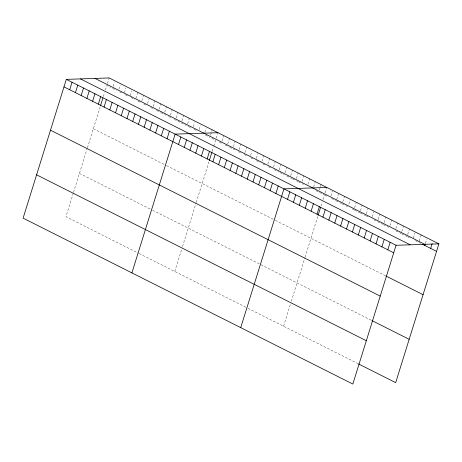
<?xml version="1.0" encoding="UTF-8"?>
<svg xmlns="http://www.w3.org/2000/svg" width="462" height="462" viewBox="0 0 462 462"><rect width="100%" height="100%" fill="white"/><g stroke="black" fill="none" stroke-linecap="round" stroke-linejoin="round"><path stroke-width="0.35" stroke-dasharray="2.31 1.73" d="M73.308 193.093L65.945 216.718L138.49 253.216M73.51 192.435L87.231 148.383M87.439 147.707L100.087 107.115M103.355 96.616L104.579 92.677M105.4 90.05L106.832 85.458L110.649 87.376M107.467 83.408L109.165 77.951M113.196 86.29L114.472 82.201M118.919 89.172L120.195 85.083M124.434 92.735L125.924 87.965M130.163 95.617L131.653 90.841M135.892 98.498L137.803 92.36M141.828 100.699L143.532 95.241M147.557 103.58L149.255 98.123M153.286 106.462L154.984 101.005M159.009 109.344L160.712 103.886M164.738 112.226L166.435 106.768M170.466 115.107L172.164 109.65M176.189 117.989L177.893 112.532M181.918 120.871L183.616 115.413M187.647 123.752L189.345 118.295M193.37 126.634L194.646 122.54M199.099 129.516L200.375 125.421M204.828 132.398L206.098 128.303M210.551 135.279L212.254 129.822M174.757 271.465L181.502 249.809M182.525 246.529L196.044 203.13M196.252 202.454L208.899 161.867M212.168 151.363L213.392 147.424M213.802 146.113L215.644 140.205L211.186 137.965M216.28 138.161L217.977 132.704M222.008 141.043L223.706 135.585M227.731 143.925L229.435 138.467M233.46 146.806L235.158 141.349M239.189 149.688L240.887 144.231M244.912 152.57L246.616 147.112M250.641 155.451L251.917 151.357M256.37 158.333L257.854 153.557M262.093 161.215L263.796 155.758M267.821 164.097L269.519 158.639M273.55 166.978L275.248 161.515M279.273 169.854L280.977 164.397M285.002 172.736L286.7 167.279M290.731 175.618L292.429 170.16M296.454 178.499L298.157 173.042M302.183 181.381L303.881 175.924M307.911 184.263L309.609 178.806M313.634 187.145L315.124 182.369M319.363 190.026L320.212 187.301M320.426 186.619L321.067 184.569M283.57 326.218L290.315 304.562M291.337 301.276L304.856 257.883M305.064 257.207L317.706 216.614M320.98 206.116L322.205 202.177M323.025 199.549L324.451 194.958L314.911 190.153M325.092 192.908L326.79 187.451M330.994 195.876L332.478 191.101M336.683 199.532L338.594 193.387M342.792 201.819L344.49 196.356M348.908 204.1L350.392 199.33M354.591 207.756L356.294 202.298M360.493 210.724L362.196 205.267M366.395 213.692L368.093 208.235M372.297 216.661L373.781 211.885M378.193 219.629L379.897 214.172M384.095 222.597L385.793 217.14M389.997 225.566L391.695 220.108M395.899 228.534L397.597 223.077M401.796 231.502L403.499 226.045M407.698 234.477L409.396 229.013M413.386 238.126L415.084 232.669M419.288 241.095L421.2 234.956M425.398 243.382L426.674 239.287M112.555 88.34L116.378 90.257M119.554 91.863L122.736 93.463M125.283 94.745L128.465 96.344M131.012 97.626L134.829 99.544M138.011 101.143L141.193 102.749M143.74 104.025L146.916 105.631M150.739 107.548L152.645 108.512M156.462 110.43L160.279 112.353M160.92 112.67L166.008 115.234M168.555 116.516L171.737 118.116M174.284 119.398L180.642 122.597M181.283 122.915L186.371 125.479M188.282 126.438L191.464 128.038M194.005 129.32L197.187 130.919M205.463 135.083L209.915 137.324M219.462 142.129L222.644 143.728M225.185 145.01L229.008 146.928M229.643 147.251L234.731 149.809M238.548 151.732L240.459 152.691M244.277 154.614L247.459 156.214M250.641 157.813L253.188 159.095M256.37 160.695L260.187 162.618M262.728 163.9L265.91 165.5M268.457 166.782L271.639 168.382M274.185 169.664L278.638 171.904M279.908 172.545L284.367 174.786M286.908 176.068L290.09 177.668M290.731 177.986L292.001 178.627M292.637 178.95L295.819 180.55M296.454 180.867L297.73 181.508M298.365 181.832L301.547 183.431M302.183 183.749L303.453 184.39M325.046 195.253L326.813 196.142M331.537 198.521L335.666 200.595M336.255 200.895L341.562 203.569M342.157 203.863L347.464 206.537M352.188 208.911L353.956 209.8M354.545 210.1L359.858 212.768M360.447 213.069L365.76 215.737M366.349 216.037L368.116 216.926M374.018 219.895L376.969 221.379M377.558 221.673L382.871 224.347M383.46 224.648L388.767 227.316M395.847 230.879L401.16 233.553M401.749 233.847L407.062 236.521M407.651 236.815L409.419 237.711M415.321 240.679L418.272 242.163M418.861 242.458L420.634 243.347M93.341 128.771L165.881 165.275M166.516 165.592L274.694 220.022M275.329 220.345L385.308 275.681M79.441 173.4L151.981 209.904M152.616 210.222L371.408 320.31M139.126 253.54L247.297 307.969M247.938 308.287L357.917 363.623"/><path stroke-width="0.69" d="M438.9 243.861L109.165 77.951L66.32 79.372L23.1 218.139L352.835 384.049L396.055 245.282L438.9 243.861L395.68 382.628L358.506 363.923M69.71 89.761L72.049 82.253M75.439 92.643L77.772 85.135M81.162 95.524L83.501 88.017M86.891 98.406L89.23 90.898M92.619 101.288L94.953 93.78M98.342 104.169L100.681 96.662M100.491 105.804L102.945 97.927M104.071 107.051L106.41 99.544M109.8 109.933L112.133 102.425M115.523 112.815L117.862 105.307M121.252 115.696L123.591 108.189M126.981 118.578L129.32 111.071M132.704 121.454L135.043 113.952M138.433 124.336L140.771 116.834M144.161 127.217L146.5 119.716M149.89 130.099L152.223 122.597M155.613 132.981L157.952 125.479M161.342 135.863L163.681 128.361M167.071 138.744L169.404 131.243M131.913 272.886L175.133 134.124L217.977 132.704M178.523 144.508L180.861 137.006M184.251 147.39L186.584 139.888M189.974 150.271L192.313 142.77M195.703 153.153L198.042 145.651M201.432 156.035L203.765 148.533M207.155 158.916L209.494 151.415M209.303 160.551L211.96 152.021M212.884 161.798L215.223 154.296M218.613 164.68L220.946 157.178M224.336 167.562L226.675 160.06M230.064 170.443L232.403 162.942M235.793 173.325L238.126 165.823M241.516 176.207L243.855 168.705M247.245 179.089L249.584 171.581M252.974 181.97L255.307 174.463M258.697 184.852L261.036 177.344M264.426 187.734L266.765 180.226M270.154 190.615L272.488 183.108M275.878 193.497L278.216 185.99M240.725 327.639L283.945 188.871L326.79 187.451M287.508 199.347L289.847 191.84M293.41 202.316L295.744 194.808M299.307 205.284L301.646 197.782M305.209 208.252L307.548 200.751M311.111 211.221L313.444 203.719M317.007 214.189L319.346 206.687M318.116 215.304L320.57 207.426M322.909 217.157L325.248 209.656M328.811 220.126L331.15 212.624M334.713 223.1L337.046 215.592M340.609 226.068L342.948 218.561M346.512 229.037L348.85 221.529M352.414 232.005L354.752 224.497M358.316 234.973L360.649 227.466M364.212 237.942L366.551 230.44M370.114 240.91L372.453 233.408M376.016 243.878L378.349 236.377M381.912 246.847L384.251 239.345M387.814 249.815L390.153 242.313M424.763 245.426L425.184 244.063M430.665 248.394L432.149 243.618M95.028 78.425L424.763 244.329M422.401 244.242L436.561 251.363M80.457 78.904L410.192 244.814M66.32 79.372L396.055 245.282M63.981 86.879L393.716 252.783M385.897 275.976L423.071 294.681M50.491 130.192L380.226 296.102M371.997 320.605L409.17 339.31M36.59 174.821L366.326 340.731"/></g></svg>
